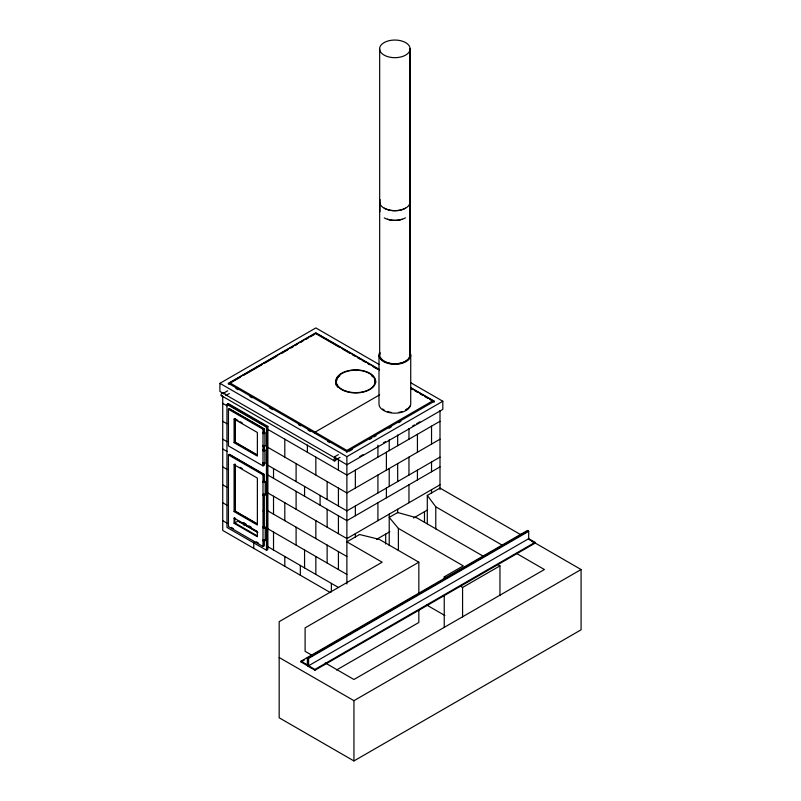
<?xml version="1.0" encoding="UTF-8"?>
<svg xmlns="http://www.w3.org/2000/svg" width="801" height="801" viewBox="0 0 801 801"><rect width="100%" height="100%" fill="white"/><g stroke="black" fill="none" stroke-linecap="round" stroke-linejoin="round"><path stroke-width="1.2" d="M223.299 393.661L223.299 393.491A1.592 0.921 -60 0 0 222.177 393.001A1.592 0.921 -60 0 0 221.056 394.773L221.056 395.113A1.592 0.921 -60 0 0 222.027 395.674L222.328 395.514M223.339 393.551L223.449 393.301A1.592 0.921 60 0 1 225.411 394.432M224.21 393.952L219.915 391.469L219.915 383.319L315.844 327.929L379.334 364.585M240.25 377.281L228.375 384.14L228.375 383.319L315.844 332.815L379.414 369.521M229.767 384.13L229.767 382.818L315.824 333.136L379.574 369.942M243.494 375.409L261.857 364.805M264.01 363.564L276.976 356.085M281.291 353.581L287.769 349.847M291.013 347.974L293.166 346.723M295.329 345.481L297.491 344.23M300.725 342.367L302.888 341.116M306.132 339.244L308.285 338.002M310.448 336.75L314.773 334.257M223.629 393.131L227.774 390.748M226.262 395.304L229.366 393.511M226.963 404.415L228.375 403.604L267.884 426.412L267.884 549.416L266.473 550.227L226.963 527.418L226.963 404.415L266.473 427.223L267.884 426.412M264 462.868L264 465.311L263.008 465.882L228.445 445.917L228.445 409.261L229.436 408.7L264 428.655L264 433.541M234.092 419.043L257.371 432.48L257.371 456.099L234.092 442.663L234.092 419.043L235.073 418.472L235.073 442.092L257.301 454.918M234.092 442.663L235.073 442.092M228.445 409.261L263.008 429.226L264 428.655M264 539.774L264 545.952L263.008 546.522L228.445 526.567L228.445 454.878L229.436 454.307L264 474.272L264 481.681M234.092 464.66L257.371 478.097L257.371 525.015L234.092 511.579L234.092 464.66L234.793 464.25L234.793 511.168L257.011 523.994M379.674 394.833L315.123 432.099L315.123 433.401M228.445 454.878L263.008 474.843L264 474.272M234.092 511.579L235.073 511.008L257.301 523.834M334.247 456.991L338.382 454.608M229.767 382.818L346.863 450.432L432.93 400.74L432.93 402.042M434.362 402.052L434.362 401.241L346.863 451.734L346.863 450.432M349.046 451.313L352.29 449.441M369.561 439.469L371.724 438.217M373.887 436.976L376.049 435.724M389.006 428.245L391.168 426.993M398.728 422.628L400.88 421.386M234.092 518.087L257.371 531.534L257.371 536.74L234.092 523.303L234.092 518.087L234.793 517.686L234.793 522.893L257.011 535.729M335.839 459.754L339.974 457.371M219.915 383.319L346.883 456.63L442.823 401.241L442.823 409.391L346.883 464.78L336.019 458.292A1.592 0.921 60 0 0 334.067 457.161L333.947 457.411A1.592 0.921 60 0 0 333.917 457.721M234.092 523.303L237.967 521.061L257.822 532.525M263.008 511.008L263.719 510.597M359.779 456.52L363.003 454.658M383.409 442.873L385.561 441.641M412.415 426.132L414.558 424.89M416.71 423.649L419.934 421.787M244.595 524.325L245.306 523.914M243.784 525.116L245.727 523.994M439.999 421.276L346.883 475.043L266.663 428.725M439.999 439.198L346.883 492.965L267.134 446.918M439.999 457.121L346.883 510.878L267.043 464.78M439.999 466.893L346.883 520.66L267.043 474.552M439.999 484.815L346.883 538.572L267.174 492.555M427.303 523.704L427.303 495.408L439.999 488.079L520.78 534.708M376.52 539.393L389.827 531.704M413.546 518.007L427.584 509.907M418.843 594.182L418.843 562.202L305.101 627.864L305.101 651.303L312.54 655.588M444.235 579.323L444.235 576.86L463.278 565.866L398.387 528.4L389.216 517.396L397.676 512.51L416.72 517.806L483.754 556.505M301.036 661.165L307.384 664.83L307.384 657.501L308.085 657.911L308.085 666.052L301.036 661.976L301.036 661.165L527.479 530.432L528.179 530.843L307.904 658.022L307.904 666.162L314.953 670.237L535.048 543.168L535.048 542.347L528.7 538.683L308.605 665.751L308.605 658.422L528.7 531.353L528.7 538.683M301.036 661.976L304.27 660.114M308.605 665.751L314.953 669.416L535.048 542.347M460.425 586.202L462.577 587.453L499.964 565.866L499.964 595.383M336.52 670.006L418.843 622.477L418.843 610.172M279.169 657.501L353.942 700.675L581.085 569.531L581.085 629.806L353.942 760.95L279.169 717.776L279.169 621.656L382.157 562.202L346.883 541.836L359.589 534.507L379.334 539.393L418.843 562.202M410.543 382.608L442.823 401.241M410.663 387.554L434.362 401.241M410.713 387.914L432.93 400.74M315.844 333.637L339.554 347.324M342.788 349.186L350.327 353.541M352.48 354.783L354.633 356.024M357.867 357.897L360.019 359.138M362.172 360.38L365.406 362.252M367.559 363.494L369.722 364.735M372.946 366.598L377.261 369.091M410.663 388.375L412.815 389.616M414.968 390.858L417.121 392.1M420.355 393.972L422.507 395.213M424.66 396.455L427.894 398.327M430.047 399.569L433.281 401.431M527.999 530.943L528.7 531.353M528.32 539.063L581.085 569.531M532.024 541.416L535.048 543.168M228.375 383.319L346.883 451.744L346.883 452.555M235.915 388.495L238.067 389.737M249.922 396.575L252.075 397.817M269.316 407.769L272.55 409.641M298.403 424.57L300.555 425.812M308.105 430.167L310.257 431.409M327.499 441.361L329.652 442.603M427.303 495.408L435.774 506.813L502.457 545.311M516.445 553.381L544.41 569.531L353.942 679.498L325.276 662.948M226.363 395.193L332.896 456.7M221.286 395.614L334.357 460.895M227.674 404.014L267.174 426.823L267.174 549.816M222.728 403.364L227.013 405.837M229.156 408.86L263.719 428.815L263.719 432.48M497.801 564.615L499.964 565.866M235.854 419.243L237.967 420.465M240.09 421.686L242.202 422.908M222.728 421.276L226.963 423.729M257.011 455.088L234.793 442.252L234.793 418.633M222.728 439.198L227.053 441.701M222.728 448.981L227.053 451.474M444.235 576.86L446.397 578.102M229.156 454.477L263.719 474.432L263.719 481.912M240.09 467.303L242.202 468.525M222.728 466.893L226.963 469.336M222.728 484.815L226.963 487.258M267.174 510.477L346.883 556.495M426.502 604.905L444.895 615.528M222.728 502.738L226.963 505.181M267.174 528.4L346.883 574.417M243.264 522.572L245.376 523.794M248.901 525.826L251.023 527.048M242.833 522.492L246.007 524.325M238.247 520.9L257.522 532.024M222.728 520.66L227.013 523.133M266.613 545.992L338.613 587.564M231.309 527.398L233.471 528.65M256.16 541.746L258.312 542.998M330.302 592.53L222.728 530.432L222.728 396.195M307.904 658.022L308.605 658.422M336.12 458.623L336.13 458.673A1.592 0.921 60 0 1 335.329 459.804M225.502 394.763L225.522 394.803A1.592 0.921 60 0 1 225.562 395.163M521.131 534.097L521.131 534.908M462.577 587.453L462.577 616.97M444.235 595.313L444.235 627.293M439.999 410.533L439.999 489.591M435.774 506.813L435.774 528.95M431.539 426.172L431.539 444.084M431.539 462.007L431.539 471.779M431.539 489.701L431.539 493.286M424.48 511.699L424.48 522.452M417.431 434.312L417.431 452.235M417.431 470.157L417.431 479.929M410.723 355.133L410.723 404.014A15.86 9.161 0 0 1 394.853 413.166A15.86 9.161 0 0 1 378.993 404.014L378.993 355.133M410.122 48.861A15.259 8.811 0 0 1 387.223 56.491A15.259 8.811 0 0 1 387.223 41.231A15.259 8.811 0 0 1 410.122 48.861L410.122 355.133M410.042 48.861L410.042 355.133M409.822 202.002L409.822 211.774M408.961 428.445L408.961 439.198M408.961 457.121L408.961 475.043M408.961 484.815L408.961 502.738M398.387 528.4L398.387 550.537M397.676 434.963L397.676 445.716M397.676 463.639L397.676 481.561M397.676 509.256L397.676 512.84M389.216 439.849L389.216 450.603M389.216 468.525L389.216 486.447M389.216 514.142L389.216 545.691M386.392 452.235L386.392 470.157M386.392 488.069L386.392 497.852M385.681 534.097L385.681 543.979M379.894 202.002L379.894 211.774M379.674 48.861L379.674 355.133M377.922 445.176L377.922 457.121M377.922 475.043L377.922 492.965M377.922 502.738L377.922 520.66M355.354 470.157L355.354 488.069M355.354 505.992L355.354 515.774M355.354 533.686L355.354 537.271M353.942 700.675L353.942 760.95M346.883 456.63L346.883 583.979M338.423 459.404L338.423 470.157M338.423 488.069L338.423 505.992M338.423 515.774L338.423 533.686M338.423 551.609L338.423 569.531M331.364 583.378L331.364 591.929M327.138 481.561L327.138 499.474M327.138 509.256L327.138 527.168M327.138 545.091L327.138 563.013M320.08 495.408L320.08 505.181M315.844 457.121L315.844 475.043M315.844 520.66L315.844 538.572M315.844 556.495L315.844 574.417M314.953 669.416L314.953 670.237M307.384 445.066L307.384 452.235M304.56 486.447L304.56 496.219M304.56 549.977L304.56 567.899M300.325 565.456L300.325 575.228M296.1 463.639L296.1 481.561M296.1 491.333L296.1 509.256M296.1 527.178L296.1 545.091M284.806 439.198L284.806 457.121M284.806 502.738L284.806 520.66M284.806 556.495L284.806 566.277M273.521 468.525L273.521 478.297M273.521 496.219L273.521 514.142M273.521 532.064L273.521 549.977M266.473 427.223L266.473 550.227M265.201 481.761A1.202 0.691 0 0 1 263.399 482.362A1.202 0.691 0 0 1 263.399 481.161A1.202 0.691 0 0 1 265.201 481.761L265.201 494.798M265.201 527.378A1.202 0.691 0 0 1 263.399 527.979A1.202 0.691 0 0 1 263.399 526.778A1.202 0.691 0 0 1 265.201 527.378L265.201 540.415M264.911 432.89A1.202 0.691 0 0 1 263.118 433.491A1.202 0.691 0 0 1 263.118 432.29A1.202 0.691 0 0 1 264.911 432.89L264.911 445.917M264.911 450.152A1.202 0.691 0 0 1 263.118 450.753A1.202 0.691 0 0 1 263.118 449.561A1.202 0.691 0 0 1 264.911 450.152L264.911 463.188M264 445.756L264 450.643M264 494.047L264 527.408M263.719 445.917L263.719 449.591M263.719 463.028L263.719 465.471M263.719 494.207L263.719 527.739M263.719 539.934L263.719 546.112M263.008 429.226L263.008 465.882M263.008 474.843L263.008 546.522M253.767 542.247L253.767 548.355M235.073 464.089L235.073 511.008M338.072 387.464A19.454 11.234 0 0 1 336.911 379.804M374.498 379.804A19.454 11.234 0 0 1 375.158 382.708M409.521 199.729A15.179 8.771 0 0 1 394.853 210.763A15.179 8.771 0 0 1 380.195 199.729M402.302 219.214A14.889 8.591 0 0 1 387.414 219.214M405.436 208.11A14.969 8.641 0 0 1 384.28 208.11M405.436 217.882A14.969 8.641 0 0 1 384.28 217.882M409.521 352.871A15.179 8.771 0 0 1 394.853 363.904A15.179 8.771 0 0 1 380.195 352.871M409.311 357.376A14.969 8.641 0 0 1 408.42 358.788M407.819 359.459A14.969 8.641 0 0 1 392.901 363.704A14.969 8.641 0 0 1 380.405 357.376M264.751 462.848A1.202 0.691 0 0 1 264.32 463.789A1.202 0.691 0 0 1 262.678 463.539A1.202 0.691 0 0 1 263.118 462.588M264.751 445.576A1.202 0.691 0 0 1 264.32 446.517A1.202 0.691 0 0 1 262.678 446.267A1.202 0.691 0 0 1 263.118 445.326M410.012 405.837A14.969 8.641 0 0 1 409.121 407.258M408.52 407.919A14.969 8.641 0 0 1 406.147 409.712M336.43 385.692A19.955 11.524 0 0 1 339.874 375.699M371.534 375.699A19.955 11.524 0 0 1 372.986 376.951M374.978 379.734A19.955 11.524 0 0 1 375.659 382.708M410.182 352.77A15.86 9.161 0 0 1 394.853 364.295A15.86 9.161 0 0 1 379.534 352.77M407.118 408.971A14.969 8.641 0 0 1 405.436 410.122M402.342 411.494A14.969 8.641 0 0 1 398.728 412.355M390.988 412.355A14.969 8.641 0 0 1 387.374 411.494M384.28 410.122A14.969 8.641 0 0 1 382.598 408.971M264.851 539.924A1.202 0.691 0 0 1 264.851 540.895A1.202 0.691 0 0 1 263.149 540.895A1.202 0.691 0 0 1 263.149 539.924M264.851 494.307A1.202 0.691 0 0 1 264.851 495.288A1.202 0.691 0 0 1 263.149 495.288A1.202 0.691 0 0 1 263.149 494.307M335.188 460.675L334.898 460.845A1.592 0.921 -60 0 1 334.097 459.313A1.592 0.921 -60 0 1 335.999 458.212A1.592 0.921 -60 0 1 335.188 460.675M345.982 391.138A19.454 11.234 0 0 0 375.158 381.406A19.454 11.234 0 0 0 345.982 371.684A19.454 11.234 0 0 0 345.982 391.138M345.732 391.389A19.955 11.524 0 0 0 375.659 381.406A19.955 11.524 0 0 0 345.732 371.434A19.955 11.524 0 0 0 345.732 391.389"/></g></svg>
